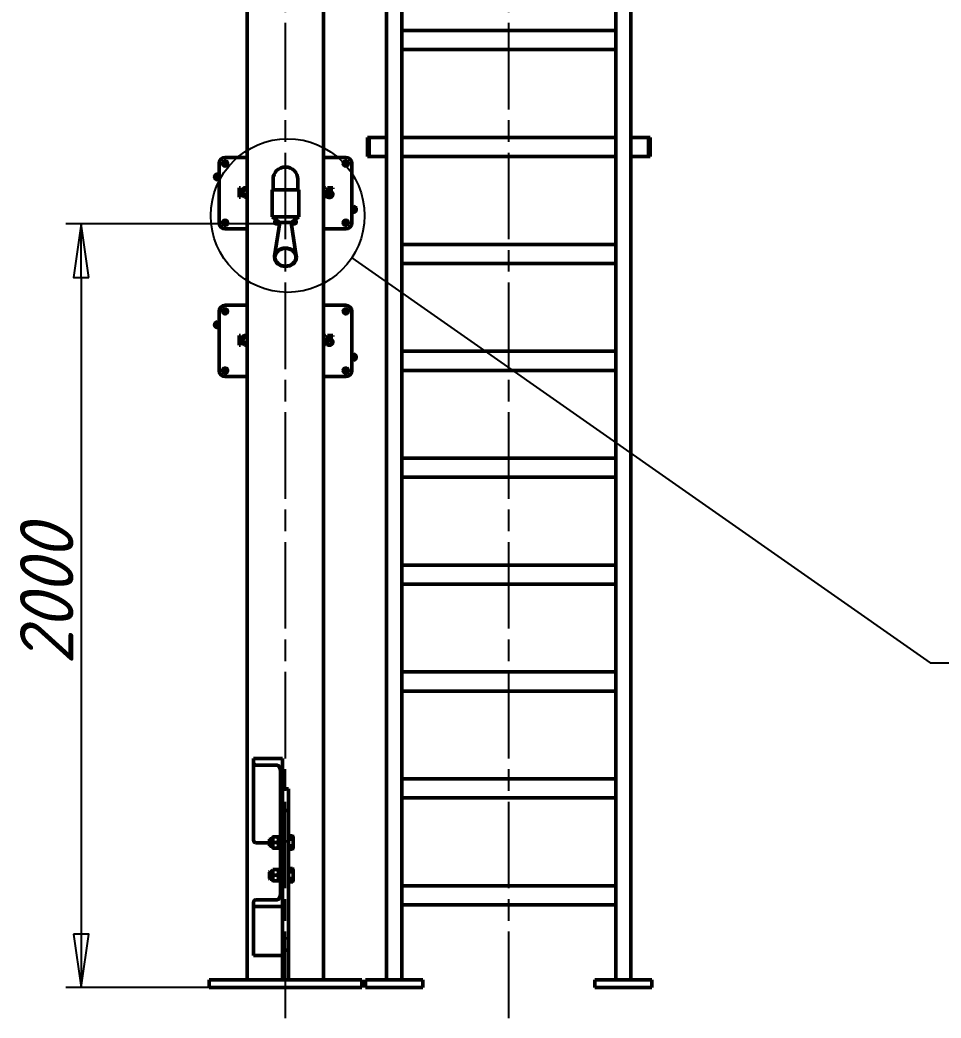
# Model space of a CAD drawing. Header units: millimetres. Extents: x 0 to 25230, y 0 to 17820.
# Drawn here: x 14754 to 16564, y 3100 to 5060 of the extents above; entities that cross this region are included whole.
import ezdxf

# ---------------------------------------------------------------- set-up
doc = ezdxf.new("R2010")
doc.units = ezdxf.units.MM
doc.header["$LTSCALE"] = 30
doc.linetypes.add('CHAIN', pattern=[0.7087, 0.4724, -0.0591, 0.1181, -0.0591])
for name, color, linetype, lineweight in [('Видимый контур (ГОСТ)', 7, 'Continuous', 50), ('Граница выносного элемента (ГОСТ)', 7, 'Continuous', 25), ('Осевая линия (ГОСТ)', 7, 'Continuous', 25), ('Размер (ГОСТ)', 7, 'Continuous', 25), ('Штриховка (ГОСТ)', 7, 'Continuous', 18)]:
    doc.layers.add(name, color=color, linetype=linetype, lineweight=lineweight)
doc.styles.add('Обычный текст (ГОСТ)', font='GOST Common Italic.ttf')
doc.styles.add('Увеличенный текст (ГОСТ)', font='GOST Common Italic.ttf')
doc.dimstyles.new('Обычный (ГОСТ)', dxfattribs={"dimscale": 30, "dimtxt": 3.5, "dimasz": 3.5, "dimexe": 1, "dimexo": 0, "dimgap": 0.5, "dimtad": 1, "dimrnd": 1e-08, "dimtxsty": 'Обычный текст (ГОСТ)', "dimblk": 'Filled-1', "dimcen": 0.09, "dimdle": 15, "dimclrd": 256, "dimclre": 256, "dimclrt": 256, "dimazin": 2, "dimtfac": 0.714286, "dimtdec": 3, "dimtmove": 0, "dimatfit": 3, "dimfxl": 1, "dimtolj": 1, "dimlwd": 25, "dimlwe": 25, "dimarcsym": 0})
pattern_1 = [(120.0002, (0, 0), (-82.4888, -47.62525), [])]

# ---------------------------------------------------------------- blocks, each defined once
blk = doc.blocks.new('2dDetail9')
at = {"layer": 'Граница выносного элемента (ГОСТ)'}
for p, q in [((513.535, 153.097), (551.398, 126.568)), ((551.398, 126.568), (558.84, 126.568))]:
    blk.add_line(p, q, dxfattribs=at)
blk.add_circle((509.338, 155.868), 5.029, dxfattribs=at)
at = {"layer": 'Граница выносного элемента (ГОСТ)', "insert": (555.21, 128.193), "char_height": 5, "attachment_point": 7, "style": 'Увеличенный текст (ГОСТ)'}
blk.add_mtext('Ч', dxfattribs=at)
blk = doc.blocks.new('Filled-1')
at = {"color": 0}
for p, q in [((0, 0), (-1, 0.143)), ((-1, 0.143), (-1, -0.143)), ((-1, 0), (0, 0)), ((-1, -0.143), (0, 0))]:
    blk.add_line(p, q, dxfattribs=at)
at = {"color": 0, "flags": 128}
blk.add_lwpolyline([(-1, -0.143), (0, 0), (-1, 0.143), (-1, -0.143)], dxfattribs=at)
at = {"color": 0}
blk.add_solid([(-1, -0.143), (0, 0), (-1, 0.143), (-1, -0.143)], dxfattribs=at)
blk = doc.blocks.new('*D38')
at = {"layer": 'Defpoints', "color": 0, "linetype": 'Continuous', "transparency": 16777216}
for p in [(15257.7, 4659.6), (14874.3, 3159.6), (15125.8, 3159.6)]:
    blk.add_point(p, dxfattribs=at)
at = {"layer": 'Размер (ГОСТ)', "linetype": 'Continuous', "lineweight": 25, "transparency": 16777216}
for p, q in [((15257.7, 4659.6), (14844.3, 4659.6)), ((14874.3, 4554.6), (14874.3, 3264.6)), ((15125.8, 3159.6), (14844.3, 3159.6))]:
    blk.add_line(p, q, dxfattribs=at)
at = {"layer": 'Размер (ГОСТ)', "linetype": 'Continuous', "lineweight": 25, "transparency": 16777216, "xscale": 105, "yscale": 105, "zscale": 105}
for p, rotation in [((14874.3, 4659.6), 90), ((14874.3, 3159.6), 270)]:
    blk.add_blockref('Filled-1', p, dxfattribs=dict(at, rotation=rotation))
at = {"layer": 'Размер (ГОСТ)', "linetype": 'Continuous', "lineweight": 25, "transparency": 16777216, "insert": (14754.3, 3793.4), "char_height": 105, "attachment_point": 1, "rotation": 90, "style": 'Обычный текст (ГОСТ)'}
blk.add_mtext('\\A1;2000', dxfattribs=at)

msp = doc.modelspace()

# ---------------------------------------------------------------- hatches: boundary and pattern name
at = {"layer": 'Штриховка (ГОСТ)'}
h = msp.add_hatch(dxfattribs=at)
h.set_pattern_fill('ANSI31', color=256, scale=762, angle=75.0001754, style=0)
h.set_pattern_definition(pattern_1)
h.paths.add_polyline_path([(15437.0538, 4791.9434), (15440.0538, 4791.9434), (15440.0538, 4829.4434), (15437.0538, 4829.4434)])
h = msp.add_hatch(dxfattribs=at)
h.set_pattern_fill('ANSI31', color=256, scale=762, angle=75.0001754, style=0)
h.set_pattern_definition(pattern_1)
h.paths.add_polyline_path([(15989.0538, 4829.4434), (15989.0538, 4791.9434), (15992.0538, 4791.9434), (15992.0538, 4829.4434)])
h = msp.add_hatch(dxfattribs=at)
h.set_pattern_fill('ANSI31', color=256, scale=762, angle=-14.9999778, style=0)
h.set_pattern_definition([(30, (0, 0), (-47.62503, 82.4889), [])])
edge = h.paths.add_edge_path()
edge.add_line((15212.8042, 3323.5238), (15212.8042, 3318.4271))
edge.add_line((15212.8042, 3318.4271), (15269.8042, 3318.4271))
edge.add_line((15269.8042, 3318.4271), (15269.8042, 3372.4138))
edge.add_line((15269.8042, 3372.4138), (15269.8042, 3372.6283))
edge.add_line((15269.8042, 3372.6283), (15269.8042, 3387.6283))
edge.add_line((15269.8042, 3387.6283), (15269.8042, 3436.7013))
edge.add_line((15269.8042, 3436.7013), (15269.8042, 3436.9158))
edge.add_line((15269.8042, 3436.9158), (15269.8042, 3451.9158))
edge.add_line((15269.8042, 3451.9158), (15269.8042, 3457.103))
edge.add_line((15269.8042, 3457.103), (15269.8042, 3507.3261))
edge.add_line((15269.8042, 3507.3261), (15269.8042, 3609.6677))
edge.add_line((15269.8042, 3609.6677), (15212.8042, 3609.6677))
edge.add_line((15212.8042, 3609.6677), (15212.8042, 3604.571))
edge.add_ellipse((15216.9292, 3604.571), major_axis=(0, 8.0091), ratio=0.515038075, start_angle=90, end_angle=180)
edge.add_line((15216.9292, 3596.5619), (15258.7792, 3596.5619))
edge.add_ellipse((15258.7792, 3582.728), major_axis=(0, 13.8339), ratio=0.515038075, start_angle=270, end_angle=360, ccw=False)
edge.add_line((15265.9042, 3582.728), (15265.9042, 3345.3669))
edge.add_ellipse((15258.7792, 3345.3669), major_axis=(0, -13.8339), ratio=0.515038075, start_angle=0, end_angle=90, ccw=False)
edge.add_line((15258.7792, 3331.5329), (15216.9292, 3331.5329))
edge.add_ellipse((15216.9292, 3323.5238), major_axis=(0, -8.0091), ratio=0.515038075, start_angle=180, end_angle=270)
h = msp.add_hatch(dxfattribs=at)
h.set_pattern_fill('ANSI31', color=256, scale=762, angle=75.0001754, style=0)
h.set_pattern_definition(pattern_1)
h.paths.add_polyline_path([(15281.8042, 3233.1286), (15281.8042, 3507.3261), (15269.8042, 3507.3261), (15269.8042, 3318.4271), (15269.8042, 3233.1286)])

# ---------------------------------------------------------------- linework, layer by layer
at = {"layer": 'Видимый контур (ГОСТ)'}
for p, q in [((15474.5542, 3174.5684), (15474.5542, 6358.9895)), ((15504.5542, 3174.5684), (15504.5542, 6365.1473)), ((15924.5542, 3174.5684), (15924.5542, 6365.1473)), ((15954.5542, 3174.5684), (15954.5542, 6358.9896)), ((15200.8042, 3174.5684), (15200.8042, 6086.8184)), ((15350.8042, 3174.5684), (15350.8042, 6086.8184)), ((15924.5542, 5039.4434), (15504.5542, 5039.4434)), ((15924.5542, 5001.9434), (15504.5542, 5001.9434)), ((15440.0538, 4829.4434), (15437.0538, 4829.4434)), ((15437.0538, 4829.4434), (15437.0538, 4791.9434)), ((15440.0538, 4791.9434), (15440.0538, 4829.4434)), ((15440.0542, 4829.4434), (15474.5542, 4829.4434)), ((15440.0542, 4829.4434), (15440.0542, 4826.0684)), ((15440.0542, 4795.3184), (15440.0542, 4826.0684)), ((15924.5542, 4829.4434), (15504.5542, 4829.4434)), ((15989.0538, 4829.4434), (15954.5542, 4829.4434)), ((15989.0538, 4829.4434), (15989.0538, 4791.9434)), ((15992.0538, 4829.4434), (15989.0538, 4829.4434)), ((15992.0538, 4791.9434), (15992.0538, 4829.4434)), ((15200.8042, 4790.0684), (15157.3042, 4790.0684)), ((15394.3042, 4790.0684), (15350.8042, 4790.0684)), ((15437.0538, 4791.9434), (15440.0538, 4791.9434)), ((15440.0542, 4795.3184), (15440.0542, 4791.9434)), ((15440.0542, 4791.9434), (15474.5542, 4791.9434)), ((15924.5542, 4791.9434), (15504.5542, 4791.9434)), ((15989.0538, 4791.9434), (15954.5542, 4791.9434)), ((15989.0538, 4791.9434), (15992.0538, 4791.9434)), ((15145.3042, 4778.0684), (15145.3042, 4661.8184)), ((15154.3638, 4778.9684), (15156.564, 4778.5805)), ((15156.564, 4777.5564), (15154.3638, 4777.1684)), ((15156.7921, 4778.8086), (15156.4042, 4781.0088)), ((15156.4042, 4775.1281), (15156.7921, 4777.3283)), ((15158.2042, 4781.0088), (15157.8162, 4778.8086)), ((15157.8162, 4777.3283), (15158.2042, 4775.1281)), ((15158.0443, 4778.5805), (15160.2445, 4778.9684)), ((15160.2445, 4777.1684), (15158.0443, 4777.5564)), ((15275.4292, 4771.3184), (15276.1792, 4771.3184)), ((15391.3638, 4778.9684), (15393.564, 4778.5805)), ((15393.564, 4777.5564), (15391.3638, 4777.1684)), ((15393.7921, 4778.8086), (15393.4042, 4781.0088)), ((15393.4042, 4775.1281), (15393.7921, 4777.3283)), ((15395.2042, 4781.0088), (15394.8162, 4778.8086)), ((15394.8162, 4777.3283), (15395.2042, 4775.1281)), ((15395.0443, 4778.5805), (15397.2445, 4778.9684)), ((15397.2445, 4777.1684), (15395.0443, 4777.5564)), ((15406.3042, 4661.8184), (15406.3042, 4778.0684)), ((15142.3042, 4757.4434), (15145.3042, 4757.4434)), ((15145.3042, 4746.1934), (15142.3042, 4746.1934)), ((15251.4292, 4726.3184), (15251.4292, 4747.3184)), ((15300.1792, 4726.3184), (15300.1792, 4747.3184)), ((15184.7882, 4730.7275), (15187.28, 4730.7275)), ((15184.7882, 4711.9775), (15184.7882, 4730.7275)), ((15187.28, 4730.7275), (15187.28, 4722.2794)), ((15196.8982, 4730.7275), (15197.6731, 4730.7275)), ((15197.6731, 4728.5091), (15197.0501, 4728.5091)), ((15197.6731, 4730.7275), (15197.6731, 4728.5091)), ((15199.4508, 4727.2176), (15199.4508, 4729.983)), ((15199.618, 4727.2176), (15199.4508, 4727.2176)), ((15302.0542, 4726.3184), (15249.5542, 4726.3184)), ((15249.5542, 4673.8184), (15249.5542, 4726.3184)), ((15302.0542, 4673.8184), (15302.0542, 4726.3184)), ((15353.6445, 4728.4028), (15353.5382, 4728.4028)), ((15353.6445, 4730.8187), (15353.6445, 4728.4028)), ((15358.4612, 4730.7275), (15368.7478, 4730.7275)), ((15358.4612, 4721.0638), (15358.4612, 4730.7275)), ((15360.8771, 4728.5243), (15360.8771, 4723.5253)), ((15368.7478, 4728.5243), (15360.8771, 4728.5243)), ((15368.7478, 4730.7275), (15368.7478, 4728.5243)), ((15187.28, 4711.9775), (15184.7882, 4711.9775)), ((15187.28, 4720.5776), (15187.28, 4711.9775)), ((15188.8451, 4720.5776), (15187.28, 4720.5776)), ((15195.4851, 4711.9775), (15188.8451, 4720.5776)), ((15191.0483, 4721.8387), (15198.6607, 4711.9775)), ((15198.6607, 4711.9775), (15195.4851, 4711.9775)), ((15198.8279, 4715.5026), (15199.0102, 4715.5026)), ((15198.8279, 4712.7068), (15198.8279, 4715.5026)), ((15357.6862, 4715.3051), (15357.8686, 4715.3051)), ((15357.6862, 4712.6461), (15357.6862, 4715.3051)), ((15406.3042, 4693.6934), (15409.3042, 4693.6934)), ((15302.0542, 4673.8184), (15249.5542, 4673.8184)), ((15264.5542, 4662.5684), (15249.5542, 4673.8184)), ((15255.9354, 4669.0325), (15254.7668, 4663.1533)), ((15287.0542, 4662.5684), (15302.0542, 4673.8184)), ((15296.8416, 4663.1533), (15295.6729, 4669.0325)), ((15409.3042, 4682.4434), (15406.3042, 4682.4434)), ((15154.3638, 4662.7184), (15156.564, 4662.3305)), ((15156.564, 4661.3064), (15154.3638, 4660.9184)), ((15156.7921, 4662.5586), (15156.4042, 4664.7588)), ((15156.4042, 4658.8781), (15156.7921, 4661.0783)), ((15157.3042, 4649.8184), (15200.8042, 4649.8184)), ((15158.2042, 4664.7588), (15157.8162, 4662.5586)), ((15157.8162, 4661.0783), (15158.2042, 4658.8781)), ((15158.0443, 4662.3305), (15160.2445, 4662.7184)), ((15160.2445, 4660.9184), (15158.0443, 4661.3064)), ((15264.5542, 4662.5684), (15254.5281, 4596.3965)), ((15257.7092, 4659.5684), (15264.0996, 4659.5684)), ((15264.5542, 4662.5684), (15287.0542, 4662.5684)), ((15287.0542, 4662.5684), (15297.0802, 4596.3965)), ((15287.5087, 4659.5684), (15293.8991, 4659.5684)), ((15350.8042, 4649.8184), (15394.3042, 4649.8184)), ((15391.3638, 4662.7184), (15393.564, 4662.3305)), ((15393.564, 4661.3064), (15391.3638, 4660.9184)), ((15393.7921, 4662.5586), (15393.4042, 4664.7588)), ((15393.4042, 4658.8781), (15393.7921, 4661.0783)), ((15395.2042, 4664.7588), (15394.8162, 4662.5586)), ((15394.8162, 4661.0783), (15395.2042, 4658.8781)), ((15395.0443, 4662.3305), (15397.2445, 4662.7184)), ((15397.2445, 4660.9184), (15395.0443, 4661.3064)), ((15924.5542, 4619.4434), (15504.5542, 4619.4434)), ((15924.5542, 4581.9434), (15504.5542, 4581.9434)), ((15156.7921, 4488.5586), (15156.4042, 4490.7588)), ((15200.8042, 4499.8184), (15157.3042, 4499.8184)), ((15158.2042, 4490.7588), (15157.8162, 4488.5586)), ((15394.3042, 4499.8184), (15350.8042, 4499.8184)), ((15393.7921, 4488.5586), (15393.4042, 4490.7588)), ((15395.2042, 4490.7588), (15394.8162, 4488.5586)), ((15145.3042, 4487.8184), (15145.3042, 4371.5684)), ((15154.3638, 4488.7184), (15156.564, 4488.3305)), ((15156.564, 4487.3064), (15154.3638, 4486.9184)), ((15156.4042, 4484.8781), (15156.7921, 4487.0783)), ((15157.8162, 4487.0783), (15158.2042, 4484.8781)), ((15158.0443, 4488.3305), (15160.2445, 4488.7184)), ((15160.2445, 4486.9184), (15158.0443, 4487.3064)), ((15391.3638, 4488.7184), (15393.564, 4488.3305)), ((15393.564, 4487.3064), (15391.3638, 4486.9184)), ((15393.4042, 4484.8781), (15393.7921, 4487.0783)), ((15394.8162, 4487.0783), (15395.2042, 4484.8781)), ((15395.0443, 4488.3305), (15397.2445, 4488.7184)), ((15397.2445, 4486.9184), (15395.0443, 4487.3064)), ((15406.3042, 4371.5684), (15406.3042, 4487.8184)), ((15142.3042, 4467.1934), (15145.3042, 4467.1934)), ((15145.3042, 4455.9434), (15142.3042, 4455.9434)), ((15184.7882, 4440.4775), (15187.28, 4440.4775)), ((15184.7882, 4421.7275), (15184.7882, 4440.4775)), ((15187.28, 4440.4775), (15187.28, 4432.0294)), ((15191.0483, 4431.5887), (15198.6607, 4421.7275)), ((15196.8982, 4440.4775), (15197.6731, 4440.4775)), ((15197.6731, 4438.2591), (15197.0501, 4438.2591)), ((15197.6731, 4440.4775), (15197.6731, 4438.2591)), ((15199.4508, 4436.9676), (15199.4508, 4439.733)), ((15199.618, 4436.9676), (15199.4508, 4436.9676)), ((15353.6445, 4438.1528), (15353.5382, 4438.1528)), ((15353.6445, 4440.5687), (15353.6445, 4438.1528)), ((15358.4612, 4440.4775), (15368.7478, 4440.4775)), ((15358.4612, 4430.8138), (15358.4612, 4440.4775)), ((15360.8771, 4438.2743), (15360.8771, 4433.2753)), ((15368.7478, 4438.2743), (15360.8771, 4438.2743)), ((15368.7478, 4440.4775), (15368.7478, 4438.2743)), ((15187.28, 4421.7275), (15184.7882, 4421.7275)), ((15187.28, 4430.3276), (15187.28, 4421.7275)), ((15188.8451, 4430.3276), (15187.28, 4430.3276)), ((15195.4851, 4421.7275), (15188.8451, 4430.3276)), ((15198.6607, 4421.7275), (15195.4851, 4421.7275)), ((15198.8279, 4425.2526), (15199.0102, 4425.2526)), ((15198.8279, 4422.4568), (15198.8279, 4425.2526)), ((15357.6862, 4425.0551), (15357.8686, 4425.0551)), ((15357.6862, 4422.3961), (15357.6862, 4425.0551)), ((15406.3042, 4403.4434), (15409.3042, 4403.4434)), ((15409.3042, 4392.1934), (15406.3042, 4392.1934)), ((15924.5542, 4409.4434), (15504.5542, 4409.4434)), ((15154.3638, 4372.4684), (15156.564, 4372.0805)), ((15156.7921, 4372.3086), (15156.4042, 4374.5088)), ((15158.2042, 4374.5088), (15157.8162, 4372.3086)), ((15158.0443, 4372.0805), (15160.2445, 4372.4684)), ((15391.3638, 4372.4684), (15393.564, 4372.0805)), ((15393.7921, 4372.3086), (15393.4042, 4374.5088)), ((15395.2042, 4374.5088), (15394.8162, 4372.3086)), ((15395.0443, 4372.0805), (15397.2445, 4372.4684)), ((15156.564, 4371.0564), (15154.3638, 4370.6684)), ((15156.4042, 4368.6281), (15156.7921, 4370.8283)), ((15157.3042, 4359.5684), (15200.8042, 4359.5684)), ((15157.8162, 4370.8283), (15158.2042, 4368.6281)), ((15160.2445, 4370.6684), (15158.0443, 4371.0564)), ((15350.8042, 4359.5684), (15394.3042, 4359.5684)), ((15393.564, 4371.0564), (15391.3638, 4370.6684)), ((15393.4042, 4368.6281), (15393.7921, 4370.8283)), ((15394.8162, 4370.8283), (15395.2042, 4368.6281)), ((15397.2445, 4370.6684), (15395.0443, 4371.0564)), ((15924.5542, 4371.9434), (15504.5542, 4371.9434)), ((15924.5542, 4199.4434), (15504.5542, 4199.4434)), ((15924.5542, 4161.9434), (15504.5542, 4161.9434)), ((15924.5542, 3989.4434), (15504.5542, 3989.4434)), ((15924.5542, 3951.9434), (15504.5542, 3951.9434)), ((15924.5542, 3779.4434), (15504.5542, 3779.4434)), ((15924.5542, 3741.9434), (15504.5542, 3741.9434)), ((15269.8042, 3609.6677), (15212.8042, 3609.6677)), ((15212.8042, 3609.6677), (15212.8042, 3604.571)), ((15269.8042, 3318.4271), (15269.8042, 3609.6677)), ((15212.8042, 3604.571), (15212.8042, 3452.0063)), ((15216.9292, 3596.5619), (15258.7792, 3596.5619)), ((15265.9042, 3582.728), (15265.9042, 3345.3669)), ((15924.5542, 3569.4434), (15504.5542, 3569.4434)), ((15269.8042, 3549.5684), (15281.8042, 3549.5684)), ((15281.8042, 3549.5684), (15281.8042, 3507.3261)), ((15924.5542, 3531.9434), (15504.5542, 3531.9434)), ((15281.8042, 3507.3261), (15269.8042, 3507.3261)), ((15269.8042, 3507.3261), (15269.8042, 3233.1286)), ((15281.8042, 3233.1286), (15281.8042, 3507.3261)), ((15244.3042, 3450.6658), (15245.5542, 3451.9158)), ((15245.5542, 3451.9158), (15245.5542, 3436.9158)), ((15250.5292, 3451.9158), (15245.5542, 3451.9158)), ((15250.5292, 3454.5408), (15251.1787, 3455.6658)), ((15250.5292, 3454.5408), (15250.5292, 3434.2908)), ((15251.1787, 3455.6658), (15252.1835, 3455.6658)), ((15252.1835, 3455.6658), (15260.8748, 3455.6658)), ((15260.8748, 3455.6658), (15261.8796, 3455.6658)), ((15262.5292, 3454.5408), (15261.8796, 3455.6658)), ((15262.5292, 3455.4645), (15262.5292, 3455.4783)), ((15264.0496, 3455.4783), (15262.5292, 3455.4783)), ((15262.5292, 3455.3133), (15262.5292, 3455.4645)), ((15262.5292, 3433.3533), (15262.5292, 3455.3133)), ((15289.8496, 3457.4062), (15281.8042, 3457.4062)), ((15289.8496, 3450.911), (15281.8042, 3450.911)), ((15291.1792, 3455.1033), (15289.8496, 3457.4062)), ((15291.1792, 3455.1033), (15291.1792, 3433.7283)), ((15216.9292, 3443.9972), (15244.3042, 3443.9972)), ((15244.3042, 3438.1658), (15244.3042, 3450.6658)), ((15244.3042, 3438.1658), (15245.5542, 3436.9158)), ((15250.5292, 3436.9158), (15245.5542, 3436.9158)), ((15250.5292, 3434.2908), (15251.1787, 3433.1658)), ((15252.1835, 3433.1658), (15251.1787, 3433.1658)), ((15252.1835, 3444.4158), (15260.8748, 3444.4158)), ((15252.1835, 3433.1658), (15260.8748, 3433.1658)), ((15261.8796, 3433.1658), (15260.8748, 3433.1658)), ((15262.5292, 3434.2908), (15261.8796, 3433.1658)), ((15265.9042, 3433.3533), (15262.5292, 3433.3533)), ((15289.8496, 3437.9206), (15281.8042, 3437.9206)), ((15289.8496, 3431.4254), (15281.8042, 3431.4254)), ((15291.1792, 3433.7283), (15289.8496, 3431.4254)), ((15289.8496, 3393.1186), (15281.8042, 3393.1186)), ((15291.1792, 3390.8158), (15289.8496, 3393.1186)), ((15244.3042, 3386.3783), (15245.5542, 3387.6283)), ((15244.3042, 3373.8783), (15244.3042, 3386.3783)), ((15244.3042, 3373.8783), (15245.5542, 3372.6283)), ((15245.5542, 3387.6283), (15245.5542, 3372.6283)), ((15250.5292, 3387.6283), (15245.5542, 3387.6283)), ((15250.5292, 3372.6283), (15245.5542, 3372.6283)), ((15250.5292, 3390.2533), (15251.1787, 3391.3783)), ((15250.5292, 3390.2533), (15250.5292, 3370.0033)), ((15251.1787, 3391.3783), (15252.1835, 3391.3783)), ((15252.1835, 3391.3783), (15260.8748, 3391.3783)), ((15252.1835, 3380.1283), (15260.8748, 3380.1283)), ((15260.8748, 3391.3783), (15261.8796, 3391.3783)), ((15262.5292, 3390.2533), (15261.8796, 3391.3783)), ((15262.5292, 3391.1769), (15262.5292, 3391.1908)), ((15264.0496, 3391.1908), (15262.5292, 3391.1908)), ((15262.5292, 3391.0258), (15262.5292, 3391.1769)), ((15262.5292, 3369.0658), (15262.5292, 3391.0258)), ((15289.8496, 3386.6235), (15281.8042, 3386.6235)), ((15289.8496, 3373.6331), (15281.8042, 3373.6331)), ((15291.1792, 3390.8158), (15291.1792, 3369.4408)), ((15250.5292, 3370.0033), (15251.1787, 3368.8783)), ((15252.1835, 3368.8783), (15251.1787, 3368.8783)), ((15252.1835, 3368.8783), (15260.8748, 3368.8783)), ((15261.8796, 3368.8783), (15260.8748, 3368.8783)), ((15262.5292, 3370.0033), (15261.8796, 3368.8783)), ((15265.9042, 3369.0658), (15262.5292, 3369.0658)), ((15289.8496, 3367.1379), (15281.8042, 3367.1379)), ((15291.1792, 3369.4408), (15289.8496, 3367.1379)), ((15924.5542, 3359.4434), (15504.5542, 3359.4434)), ((15212.8042, 3323.5238), (15212.8042, 3318.4271)), ((15212.8042, 3318.4271), (15269.8042, 3318.4271)), ((15212.8042, 3318.4271), (15212.8042, 3222.5684)), ((15258.7792, 3331.5329), (15216.9292, 3331.5329)), ((15924.5542, 3321.9434), (15504.5542, 3321.9434)), ((15212.8042, 3222.5684), (15269.8042, 3222.5684)), ((15269.8042, 3233.1286), (15281.8042, 3233.1286)), ((15269.8042, 3174.5684), (15269.8042, 3233.1286)), ((15281.8042, 3233.1286), (15281.8042, 3174.5684)), ((15125.8042, 3174.5684), (15425.8042, 3174.5684)), ((15125.8042, 3159.5684), (15125.8042, 3174.5684)), ((15125.8042, 3159.5684), (15425.8042, 3159.5684)), ((15281.8042, 3174.5684), (15269.8042, 3174.5684)), ((15425.8042, 3159.5684), (15425.8042, 3174.5684)), ((15545.8042, 3174.5684), (15433.3042, 3174.5684)), ((15433.3042, 3174.5684), (15433.3042, 3159.5684)), ((15545.8042, 3159.5684), (15433.3042, 3159.5684)), ((15545.8042, 3174.5684), (15545.8042, 3159.5684)), ((15995.8042, 3174.5684), (15883.3042, 3174.5684)), ((15883.3042, 3174.5684), (15883.3042, 3159.5684)), ((15995.8042, 3159.5684), (15883.3042, 3159.5684)), ((15995.8042, 3174.5684), (15995.8042, 3159.5684))]:
    msp.add_line(p, q, dxfattribs=at)
for centre, radius in [((15157.3042, 4778.0684), 4.875), ((15394.3042, 4778.0684), 4.875), ((15141.9292, 4751.8184), 3), ((15409.6792, 4688.0684), 3), ((15157.3042, 4661.8184), 4.875), ((15394.3042, 4661.8184), 4.875), ((15259.0792, 4662.5684), 1.875), ((15292.5292, 4662.5684), 1.875), ((15157.3042, 4487.8184), 4.875), ((15394.3042, 4487.8184), 4.875), ((15141.9292, 4461.5684), 3), ((15409.6792, 4397.8184), 3), ((15157.3042, 4371.5684), 4.875), ((15394.3042, 4371.5684), 4.875)]:
    msp.add_circle(centre, radius, dxfattribs=at)
for centre, radius, start, end in [((15157.3042, 4778.0684), 12, 90, 180), ((15394.3042, 4778.0684), 12, 0, 90), ((15157.3042, 4778.0684), 3.075, 162.9813526, 197.0186474), ((15157.3042, 4778.0684), 3.075, 72.9813526, 107.0186474), ((15157.3042, 4778.0684), 3.075, 252.9813526, 287.0186474), ((15157.3042, 4778.0684), 0.9, 124.6762594, 145.3237406), ((15157.3042, 4778.0684), 0.9, 214.6762594, 235.3237406), ((15157.3042, 4778.0684), 0.9, 34.6762594, 55.3237406), ((15157.3042, 4778.0684), 0.9, 304.6762594, 325.3237406), ((15157.3042, 4778.0684), 3.075, 342.9813526, 17.0186474), ((15275.4292, 4747.3184), 24, 90, 180), ((15276.1792, 4747.3184), 24, 0, 90), ((15394.3042, 4778.0684), 3.075, 162.9813526, 197.0186474), ((15394.3042, 4778.0684), 3.075, 72.9813526, 107.0186474), ((15394.3042, 4778.0684), 3.075, 252.9813526, 287.0186474), ((15394.3042, 4778.0684), 0.9, 124.6762594, 145.3237406), ((15394.3042, 4778.0684), 0.9, 214.6762594, 235.3237406), ((15394.3042, 4778.0684), 0.9, 34.6762594, 55.3237406), ((15394.3042, 4778.0684), 0.9, 304.6762594, 325.3237406), ((15394.3042, 4778.0684), 3.075, 342.9813526, 17.0186474), ((15142.3042, 4751.8184), 5.625, 90, 270), ((15409.3042, 4688.0684), 5.625, 270, 90), ((15157.3042, 4661.8184), 12, 180, 270), ((15157.3042, 4661.8184), 3.075, 162.9813526, 197.0186474), ((15157.3042, 4661.8184), 3.075, 72.9813526, 107.0186474), ((15157.3042, 4661.8184), 3.075, 252.9813526, 287.0186474), ((15157.3042, 4661.8184), 0.9, 124.6762594, 145.3237406), ((15157.3042, 4661.8184), 0.9, 214.6762594, 235.3237406), ((15157.3042, 4661.8184), 0.9, 34.6762594, 55.3237406), ((15157.3042, 4661.8184), 0.9, 304.6762594, 325.3237406), ((15157.3042, 4661.8184), 3.075, 342.9813526, 17.0186474), ((15257.7092, 4662.5684), 3, 168.7574743, 270), ((15293.8991, 4662.5684), 3, 270, 11.2425257), ((15394.3042, 4661.8184), 3.075, 162.9813526, 197.0186474), ((15394.3042, 4661.8184), 3.075, 72.9813526, 107.0186474), ((15394.3042, 4661.8184), 3.075, 252.9813526, 287.0186474), ((15394.3042, 4661.8184), 0.9, 124.6762594, 145.3237406), ((15394.3042, 4661.8184), 0.9, 214.6762594, 235.3237406), ((15394.3042, 4661.8184), 12, 270, 0), ((15394.3042, 4661.8184), 0.9, 34.6762594, 55.3237406), ((15394.3042, 4661.8184), 0.9, 304.6762594, 325.3237406), ((15394.3042, 4661.8184), 3.075, 342.9813526, 17.0186474), ((15157.3042, 4487.8184), 12, 90, 180), ((15157.3042, 4487.8184), 3.075, 72.9813526, 107.0186474), ((15394.3042, 4487.8184), 3.075, 72.9813526, 107.0186474), ((15394.3042, 4487.8184), 12, 0, 90), ((15157.3042, 4487.8184), 3.075, 162.9813526, 197.0186474), ((15157.3042, 4487.8184), 3.075, 252.9813526, 287.0186474), ((15157.3042, 4487.8184), 0.9, 124.6762594, 145.3237406), ((15157.3042, 4487.8184), 0.9, 214.6762594, 235.3237406), ((15157.3042, 4487.8184), 0.9, 34.6762594, 55.3237406), ((15157.3042, 4487.8184), 0.9, 304.6762594, 325.3237406), ((15157.3042, 4487.8184), 3.075, 342.9813526, 17.0186474), ((15394.3042, 4487.8184), 3.075, 162.9813526, 197.0186474), ((15394.3042, 4487.8184), 3.075, 252.9813526, 287.0186474), ((15394.3042, 4487.8184), 0.9, 124.6762594, 145.3237406), ((15394.3042, 4487.8184), 0.9, 214.6762594, 235.3237406), ((15394.3042, 4487.8184), 0.9, 34.6762594, 55.3237406), ((15394.3042, 4487.8184), 0.9, 304.6762594, 325.3237406), ((15394.3042, 4487.8184), 3.075, 342.9813526, 17.0186474), ((15142.3042, 4461.5684), 5.625, 90, 270), ((15409.3042, 4397.8184), 5.625, 270, 90), ((15157.3042, 4371.5684), 3.075, 162.9813526, 197.0186474), ((15157.3042, 4371.5684), 3.075, 72.9813526, 107.0186474), ((15157.3042, 4371.5684), 3.075, 342.9813526, 17.0186474), ((15394.3042, 4371.5684), 3.075, 162.9813526, 197.0186474), ((15394.3042, 4371.5684), 3.075, 72.9813526, 107.0186474), ((15394.3042, 4371.5684), 3.075, 342.9813526, 17.0186474), ((15157.3042, 4371.5684), 12, 180, 270), ((15157.3042, 4371.5684), 3.075, 252.9813526, 287.0186474), ((15157.3042, 4371.5684), 0.9, 124.6762594, 145.3237406), ((15157.3042, 4371.5684), 0.9, 214.6762594, 235.3237406), ((15157.3042, 4371.5684), 0.9, 34.6762594, 55.3237406), ((15157.3042, 4371.5684), 0.9, 304.6762594, 325.3237406), ((15394.3042, 4371.5684), 3.075, 252.9813526, 287.0186474), ((15394.3042, 4371.5684), 0.9, 124.6762594, 145.3237406), ((15394.3042, 4371.5684), 0.9, 214.6762594, 235.3237406), ((15394.3042, 4371.5684), 12, 270, 0), ((15394.3042, 4371.5684), 0.9, 34.6762594, 55.3237406), ((15394.3042, 4371.5684), 0.9, 304.6762594, 325.3237406)]:
    msp.add_arc(centre, radius, start, end, dxfattribs=at)
for centre, major_axis in [((15275.8042, 4594.0895), (21.4501, 0)), ((15275.8042, 4594.1717), (-20.6853, 0))]:
    msp.add_ellipse(centre, major_axis=major_axis, ratio=0.845964417, dxfattribs=at)
for centre, major_axis, ratio, start_param, end_param in [((15216.9292, 3604.571), (0, 8.0091), 0.515038075, 1.570796327, 3.141592654), ((15258.7792, 3582.728), (0, 13.8339), 0.515038075, 4.71238898, 6.283185307), ((15216.9292, 3452.0063), (0, 8.0091), 0.515038075, 1.570796327, 3.141592654), ((15264.0496, 3444.4158), (30.394, 0), 0.363970234, 1.509741452, 1.620842032), ((15267.7587, 3444.4158), (30.394, 0), 0.363970234, 1.631851201, 1.743715499), ((15258.7792, 3430.1633), (0, 13.8339), 0.515038075, 4.71238898, 4.9450766), ((15264.0496, 3380.1283), (30.394, 0), 0.363970234, 1.509741452, 1.620842032), ((15267.7587, 3380.1283), (30.394, 0), 0.363970234, 1.631851201, 1.743715499), ((15258.7792, 3345.3669), (0, -13.8339), 0.515038075, 0, 1.570796327), ((15216.9292, 3323.5238), (0, -8.0091), 0.515038075, 3.141592654, 4.71238898)]:
    msp.add_ellipse(centre, major_axis=major_axis, ratio=ratio, start_param=start_param, end_param=end_param, dxfattribs=at)
for points in [[(15191.0179, 4725.0144), (15191.2458, 4725.5766), (15191.6105, 4726.5946), (15191.7168, 4726.9593)], [(15193.7529, 4725.6374), (15193.2363, 4723.9812), (15191.96, 4722.4313), (15191.0483, 4721.8387)], [(15191.7168, 4726.9593), (15192.4766, 4729.1017), (15194.8165, 4730.7275), (15196.8982, 4730.7275)], [(15197.0501, 4728.5091), (15195.5003, 4728.5091), (15194.2695, 4727.3088), (15193.7529, 4725.6374)], [(15199.4508, 4729.983), (15199.9985, 4730.2372), (15200.8042, 4730.4695)], [(15350.8042, 4731.0533), (15351.1533, 4731.077), (15351.5173, 4731.077)], [(15351.183, 4728.9042), (15350.9905, 4728.9042), (15350.8042, 4728.8935)], [(15353.5382, 4728.4028), (15353.1887, 4728.5851), (15351.9123, 4728.9042), (15351.183, 4728.9042)], [(15351.5173, 4731.077), (15352.1403, 4731.077), (15353.2343, 4730.9554), (15353.6445, 4730.8187)], [(15187.28, 4722.2794), (15188.7539, 4722.325), (15190.4861, 4723.7077), (15191.0179, 4725.0144)], [(15200.8042, 4712.0823), (15199.5964, 4712.3888), (15198.8279, 4712.7068)], [(15199.0102, 4715.5026), (15199.7797, 4714.9896), (15200.8042, 4714.5706)], [(15351.4413, 4721.2158), (15351.1441, 4721.4499), (15350.8042, 4721.5907)], [(15352.7176, 4717.9489), (15352.7176, 4719.1037), (15352.1099, 4720.6688), (15351.4413, 4721.2158)], [(15353.2343, 4722.8416), (15354.2675, 4722.0667), (15355.2703, 4719.6659), (15355.2703, 4718.0553)], [(15355.2703, 4718.0553), (15355.2703, 4716.6118), (15354.3131, 4714.1655), (15353.5078, 4713.345)], [(15362.5941, 4711.5825), (15361.257, 4711.5825), (15358.6435, 4712.175), (15357.6862, 4712.6461)], [(15357.8686, 4715.3051), (15358.1573, 4715.0924), (15359.2361, 4714.5454), (15359.8894, 4714.3023)], [(15362.1686, 4721.5197), (15361.1354, 4721.5197), (15359.0841, 4721.2006), (15358.4612, 4721.0638)], [(15359.8894, 4714.3023), (15360.634, 4714.044), (15361.8647, 4713.7553), (15362.6397, 4713.7553)], [(15360.8771, 4723.5253), (15361.3329, 4723.5861), (15362.2142, 4723.6317), (15362.5789, 4723.6317)], [(15365.2379, 4720.6536), (15364.7061, 4721.1246), (15363.1259, 4721.5197), (15362.1686, 4721.5197)], [(15362.5789, 4723.6317), (15364.0223, 4723.6317), (15366.0128, 4723.1607), (15366.9245, 4722.4617)], [(15367.198, 4713.421), (15366.4079, 4712.5701), (15364.0527, 4711.5825), (15362.5941, 4711.5825)], [(15362.6397, 4713.7553), (15363.3994, 4713.7553), (15364.8277, 4714.3023), (15365.3443, 4714.8949)], [(15366.3015, 4717.9489), (15366.3015, 4718.9518), (15365.7545, 4720.2281), (15365.2379, 4720.6536)], [(15365.3443, 4714.8949), (15365.8153, 4715.4571), (15366.3015, 4716.9461), (15366.3015, 4717.9489)], [(15366.9245, 4722.4617), (15367.8514, 4721.7628), (15368.8542, 4719.6355), (15368.8542, 4717.9338)], [(15368.8542, 4717.9338), (15368.8542, 4716.5814), (15367.9881, 4714.2719), (15367.198, 4713.421)], [(15187.28, 4432.0294), (15188.7539, 4432.075), (15190.4861, 4433.4577), (15191.0179, 4434.7644)], [(15191.0179, 4434.7644), (15191.2458, 4435.3266), (15191.6105, 4436.3446), (15191.7168, 4436.7093)], [(15193.7529, 4435.3874), (15193.2363, 4433.7312), (15191.96, 4432.1813), (15191.0483, 4431.5887)], [(15191.7168, 4436.7093), (15192.4766, 4438.8517), (15194.8165, 4440.4775), (15196.8982, 4440.4775)], [(15197.0501, 4438.2591), (15195.5003, 4438.2591), (15194.2695, 4437.0588), (15193.7529, 4435.3874)], [(15199.4508, 4439.733), (15199.9985, 4439.9872), (15200.8042, 4440.2195)], [(15350.8042, 4440.8033), (15351.1533, 4440.827), (15351.5173, 4440.827)], [(15351.183, 4438.6542), (15350.9905, 4438.6542), (15350.8042, 4438.6435)], [(15351.4413, 4430.9658), (15351.1441, 4431.1999), (15350.8042, 4431.3407)], [(15353.5382, 4438.1528), (15353.1887, 4438.3351), (15351.9123, 4438.6542), (15351.183, 4438.6542)], [(15351.5173, 4440.827), (15352.1403, 4440.827), (15353.2343, 4440.7054), (15353.6445, 4440.5687)], [(15353.2343, 4432.5916), (15354.2675, 4431.8167), (15355.2703, 4429.4159), (15355.2703, 4427.8053)], [(15362.1686, 4431.2697), (15361.1354, 4431.2697), (15359.0841, 4430.9506), (15358.4612, 4430.8138)], [(15360.8771, 4433.2753), (15361.3329, 4433.3361), (15362.2142, 4433.3817), (15362.5789, 4433.3817)], [(15365.2379, 4430.4036), (15364.7061, 4430.8746), (15363.1259, 4431.2697), (15362.1686, 4431.2697)], [(15362.5789, 4433.3817), (15364.0223, 4433.3817), (15366.0128, 4432.9107), (15366.9245, 4432.2117)], [(15366.9245, 4432.2117), (15367.8514, 4431.5128), (15368.8542, 4429.3855), (15368.8542, 4427.6838)], [(15200.8042, 4421.8323), (15199.5964, 4422.1388), (15198.8279, 4422.4568)], [(15199.0102, 4425.2526), (15199.7797, 4424.7396), (15200.8042, 4424.3206)], [(15352.7176, 4427.6989), (15352.7176, 4428.8537), (15352.1099, 4430.4188), (15351.4413, 4430.9658)], [(15355.2703, 4427.8053), (15355.2703, 4426.3618), (15354.3131, 4423.9155), (15353.5078, 4423.095)], [(15362.5941, 4421.3325), (15361.257, 4421.3325), (15358.6435, 4421.925), (15357.6862, 4422.3961)], [(15357.8686, 4425.0551), (15358.1573, 4424.8424), (15359.2361, 4424.2954), (15359.8894, 4424.0523)], [(15359.8894, 4424.0523), (15360.634, 4423.794), (15361.8647, 4423.5053), (15362.6397, 4423.5053)], [(15367.198, 4423.171), (15366.4079, 4422.3201), (15364.0527, 4421.3325), (15362.5941, 4421.3325)], [(15362.6397, 4423.5053), (15363.3994, 4423.5053), (15364.8277, 4424.0523), (15365.3443, 4424.6449)], [(15366.3015, 4427.6989), (15366.3015, 4428.7018), (15365.7545, 4429.9781), (15365.2379, 4430.4036)], [(15365.3443, 4424.6449), (15365.8153, 4425.2071), (15366.3015, 4426.6961), (15366.3015, 4427.6989)], [(15368.8542, 4427.6838), (15368.8542, 4426.3314), (15367.9881, 4424.0219), (15367.198, 4423.171)]]:
    msp.add_open_spline(points, degree=2, dxfattribs=at)
for points, knots in [([(15200.8042, 4727.9139), (15200.5989, 4727.8109), (15199.9219, 4727.4151), (15199.618, 4727.2176)], [0.62890445, 0.62890445, 0.62890445, 1, 2, 2, 2]), ([(15350.8042, 4723.8733), (15351.1834, 4723.8201), (15352.3378, 4723.5101), (15353.2343, 4722.8416)], [0.593039688, 0.593039688, 0.593039688, 1, 2, 2, 2]), ([(15350.8042, 4713.9505), (15351.3551, 4714.2183), (15352.7176, 4715.7913), (15352.7176, 4717.9489)], [0.541855311, 0.541855311, 0.541855311, 1, 2, 2, 2]), ([(15353.5078, 4713.345), (15352.6721, 4712.4789), (15351.229, 4711.862), (15350.8042, 4711.7567)], [0, 0, 0, 1, 1.376441314, 1.376441314, 1.376441314]), ([(15200.8042, 4437.6639), (15200.5989, 4437.5609), (15199.9219, 4437.1651), (15199.618, 4436.9676)], [0.62890445, 0.62890445, 0.62890445, 1, 2, 2, 2]), ([(15350.8042, 4433.6233), (15351.1834, 4433.5701), (15352.3378, 4433.2601), (15353.2343, 4432.5916)], [0.593039688, 0.593039688, 0.593039688, 1, 2, 2, 2]), ([(15350.8042, 4423.7005), (15351.3551, 4423.9683), (15352.7176, 4425.5413), (15352.7176, 4427.6989)], [0.541855311, 0.541855311, 0.541855311, 1, 2, 2, 2]), ([(15353.5078, 4423.095), (15352.6721, 4422.2289), (15351.229, 4421.612), (15350.8042, 4421.5067)], [0, 0, 0, 1, 1.376441314, 1.376441314, 1.376441314])]:
    msp.add_open_spline(points, degree=2, knots=knots, dxfattribs=at)
for points, weights in [([(15252.1835, 3455.6658), (15250.3085, 3450.0408), (15252.1835, 3444.4158)], [1, 1.15470053838, 1]), ([(15260.8748, 3444.4158), (15262.7498, 3450.0408), (15260.8748, 3455.6658)], [1, 1.15470053838, 1]), ([(15289.8496, 3457.4062), (15291.7246, 3454.1586), (15289.8496, 3450.911)], [1.16025403784, 1.33974596216, 1.16025403784]), ([(15289.8496, 3450.911), (15291.7246, 3444.4158), (15289.8496, 3437.9206)], [1.16025403784, 1.33974596216, 1.16025403784]), ([(15252.1835, 3444.4158), (15250.3085, 3438.7908), (15252.1835, 3433.1658)], [1, 1.15470053838, 1]), ([(15260.8748, 3433.1658), (15262.7498, 3438.7908), (15260.8748, 3444.4158)], [1, 1.15470053838, 1]), ([(15289.8496, 3437.9206), (15291.7246, 3434.673), (15289.8496, 3431.4254)], [1.16025403784, 1.33974596216, 1.16025403784]), ([(15289.8496, 3393.1186), (15291.7246, 3389.871), (15289.8496, 3386.6235)], [1.16025403784, 1.33974596216, 1.16025403784]), ([(15252.1835, 3391.3783), (15250.3085, 3385.7533), (15252.1835, 3380.1283)], [1, 1.15470053838, 1]), ([(15252.1835, 3380.1283), (15250.3085, 3374.5033), (15252.1835, 3368.8783)], [1, 1.15470053838, 1]), ([(15260.8748, 3380.1283), (15262.7498, 3385.7533), (15260.8748, 3391.3783)], [1, 1.15470053838, 1]), ([(15260.8748, 3368.8783), (15262.7498, 3374.5033), (15260.8748, 3380.1283)], [1, 1.15470053838, 1]), ([(15289.8496, 3386.6235), (15291.7246, 3380.1283), (15289.8496, 3373.6331)], [1.16025403784, 1.33974596216, 1.16025403784]), ([(15289.8496, 3373.6331), (15291.7246, 3370.3855), (15289.8496, 3367.1379)], [1.16025403784, 1.33974596216, 1.16025403784])]:
    msp.add_rational_spline(points, weights, degree=2, dxfattribs=at)
at = {"layer": 'Осевая линия (ГОСТ)', "linetype": 'CHAIN', "ltscale": 11.993792}
for p, q in [((15714.5542, 3099.5684), (15714.5542, 6433.9896)), ((15275.8042, 3099.5684), (15275.8042, 6161.8184))]:
    msp.add_line(p, q, dxfattribs=at)

# ---------------------------------------------------------------- block references
at = {"layer": 'Граница выносного элемента (ГОСТ)', "xscale": 30, "yscale": 30, "zscale": 30}
msp.add_blockref('2dDetail9', (0, 0), dxfattribs=at)

# ---------------------------------------------------------------- dimensions: what is measured, and where the dimension line sits
at = {"layer": 'Размер (ГОСТ)', "linetype": 'Continuous', "lineweight": 25}
dim = msp.add_linear_dim(base=(14874.2975, 3159.5684), p1=(15257.7092, 4659.5684), p2=(15125.8042, 3159.5684), angle=270, dimstyle='Обычный (ГОСТ)', override={"dimgap": 0.5, "dimdec": 2, "dimlfac": 1.333333, "dimtol": 0, "dimlim": 0, "dimtp": 0, "dimtm": 0, "dimtdec": 3, "dimtofl": 0, "dimatfit": 1}, dxfattribs=at)
dim.commit()
dim.dimension.update_dxf_attribs({"geometry": '*D38', "text_midpoint": (14874.2975, 3942.9434), "dimtype": 160})

doc.saveas('drawing.dxf')
